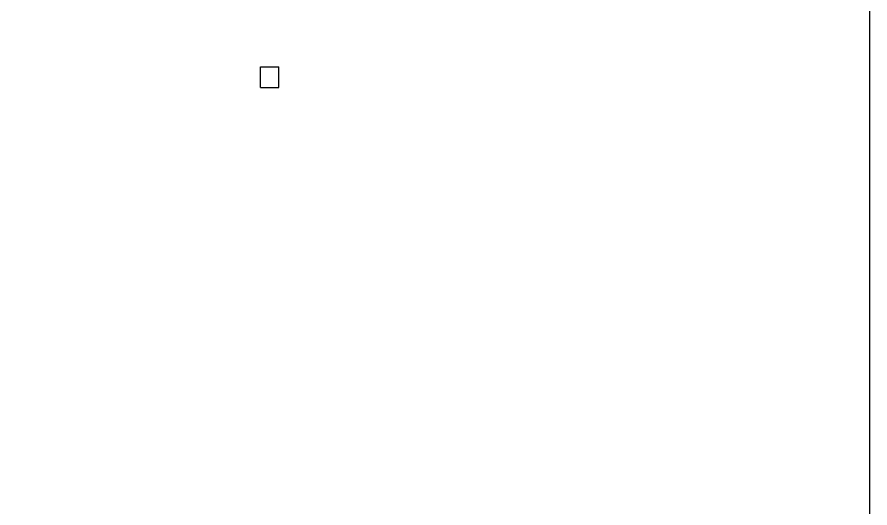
# Model space of a CAD drawing. Header units: millimetres. Extents: x -808 to -5, y -418 to 283.
# Drawn here: x -158.3 to -4.6, y -70.8 to 17.8 of the extents above; entities that cross this region are included whole.
import ezdxf

# ---------------------------------------------------------------- set-up
doc = ezdxf.new("R2010")
doc.units = ezdxf.units.MM
for name, color, linetype in [('BORDER', 7, 'Continuous'), ('HIDDEN', 8, 'Continuous'), ('VISIBLE', 7, 'Continuous')]:
    doc.layers.add(name, color=color, linetype=linetype)

msp = doc.modelspace()

# ---------------------------------------------------------------- linework, layer by layer
at = {"layer": 'BORDER'}
msp.add_lwpolyline([(-808.18, -418.08), (-4.58, -418.08), (-4.58, 283.4), (-808.18, 283.4)], close=True, dxfattribs=at)
at = {"layer": 'HIDDEN'}
for points in [[(-114.45, 8.77), (-111.15, 8.77)], [(-114.45, 8.77), (-111.15, 8.77)], [(-114.45, 5.03), (-114.45, 8.77)], [(-114.45, 5.03), (-114.45, 8.77)], [(-114.45, 8.77), (-111.15, 8.77)], [(-114.45, 5.03), (-114.45, 8.77)], [(-111.15, 5.03), (-111.15, 8.77)], [(-111.15, 5.03), (-111.15, 8.77)], [(-111.15, 5.03), (-111.15, 8.77)], [(-114.45, 5.03), (-111.15, 5.03)], [(-114.45, 5.03), (-111.15, 5.03)], [(-114.45, 5.03), (-111.15, 5.03)]]:
    msp.add_lwpolyline(points, dxfattribs=at)
at = {"layer": 'VISIBLE'}
for points in [[(-114.45, 8.77), (-111.15, 8.77)], [(-114.45, 5.03), (-114.45, 8.77)], [(-111.15, 5.03), (-111.15, 8.77)], [(-114.45, 5.03), (-111.15, 5.03)]]:
    msp.add_lwpolyline(points, dxfattribs=at)

doc.saveas('drawing.dxf')
